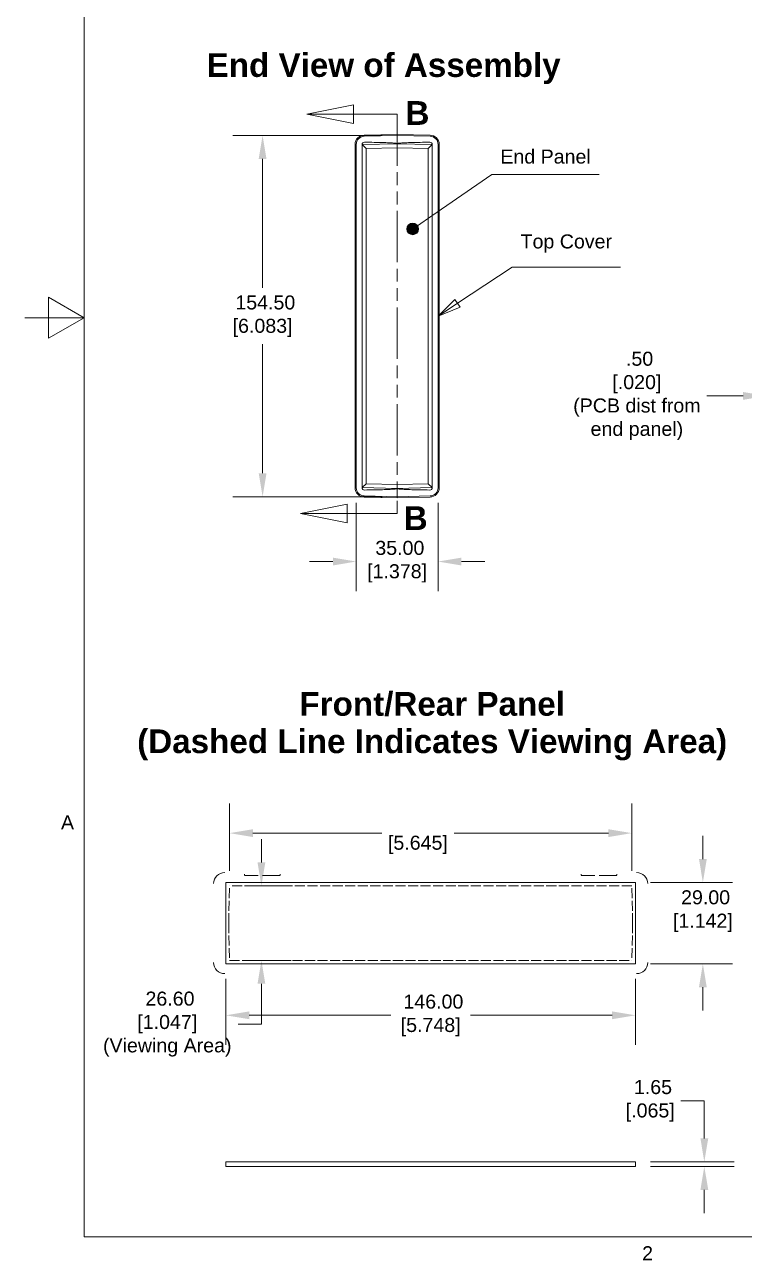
# Model space of a CAD drawing. Header units: millimetres. Extents: x 13 to 1104, y 13 to 850.
# Drawn here: x 13 to 321, y 29 to 557 of the extents above; entities that cross this region are included whole.
import ezdxf

# ---------------------------------------------------------------- set-up
doc = ezdxf.new("R2010")
doc.units = ezdxf.units.MM
doc.header["$LTSCALE"] = 4
doc.linetypes.add('DASHED', pattern=[0.2067, 0.1654, -0.0413])
doc.linetypes.add('DOUBLE_DASH_CHAIN', pattern=[1.2403, 0.6614, -0.0827, 0.1654, -0.0827, 0.1654, -0.0827])
for name, color, linetype, lineweight in [('Border (ANSI)', 7, 'Continuous', 9), ('Dimension (ANSI)', 7, 'Continuous', 9), ('Hidden (ANSI)', 7, 'DASHED', 9), ('Section Line (ANSI)', 7, 'DOUBLE_DASH_CHAIN', 9), ('Symbol (ANSI)', 7, 'Continuous', 9), ('Visible (ANSI)', 7, 'Continuous', 9)]:
    doc.layers.add(name, color=color, linetype=linetype, lineweight=lineweight)
doc.styles.add('Label Text (ANSI)', font='ARIALBD.TTF')
doc.styles.add('Note Text (ANSI)', font='ARIAL.TTF')
doc.dimstyles.new('Default - mm (ANSI)', dxfattribs={"dimscale": 4, "dimtxt": 1.5, "dimasz": 2.5, "dimexe": 3.175, "dimexo": 1.6002, "dimgap": 0.8, "dimtad": 0, "dimtih": 1, "dimtoh": 1, "dimrnd": 1e-08, "dimzin": 4, "dimdsep": 46, "dimtxsty": 'Note Text (ANSI)', "dimcen": 0.09, "dimdle": 10, "dimclrd": 256, "dimclre": 256, "dimclrt": 256, "dimadec": 1, "dimazin": 0, "dimtfac": 2.032, "dimtofl": 0, "dimtmove": 0, "dimatfit": 3, "dimfxl": 0, "dimtolj": 1, "dimtzin": 0, "dimlwd": -1, "dimlwe": -1, "dimarcsym": 0})

# ---------------------------------------------------------------- blocks, each defined once
blk = doc.blocks.new('Borders Default Border')
at = {"layer": 'Border (ANSI)', "flags": 128}
for points in [[(9.65, 9.65), (9.65, 206.25), (269.75, 206.25), (269.75, 9.65), (9.65, 9.65)], [(3.3, 107.95), (9.65, 107.95), (5.84, 110.15), (5.84, 105.75), (9.65, 107.95)]]:
    blk.add_lwpolyline(points, dxfattribs=at)
at = {"layer": 'Border (ANSI)', "char_height": 1.5, "attachment_point": 7, "style": 'Note Text (ANSI)'}
for s, insert in [('A', (7.18, 53.22)), ('2', (69.33, 7.14))]:
    blk.add_mtext(s, dxfattribs=dict(at, insert=insert))
blk = doc.blocks.new('2dTransSection1')
at = {"layer": 'Section Line (ANSI)', "linetype": 'Continuous'}
for p, q in [((38.46, 130.72), (33.46, 129.72)), ((38.46, 129.72), (33.46, 129.72)), ((33.46, 129.72), (38.46, 128.72)), ((38.46, 128.72), (38.46, 130.72)), ((43.13, 129.72), (38.46, 129.72)), ((43.13, 129.72), (43.13, 128.36)), ((37.79, 88), (32.79, 87)), ((37.79, 86), (37.79, 88)), ((43.13, 88.37), (43.13, 87)), ((37.79, 87), (32.79, 87)), ((32.79, 87), (37.79, 86)), ((43.13, 87), (37.79, 87))]:
    blk.add_line(p, q, dxfattribs=at)
at = {"layer": 'Section Line (ANSI)', "linetype": 'DOUBLE_DASH_CHAIN', "ltscale": 2.083753}
blk.add_line((43.13, 129.72), (43.13, 87), dxfattribs=at)
at = {"layer": 'Section Line (ANSI)', "linetype": 'Continuous', "flags": 128}
for points in [[(38.46, 130.72), (33.46, 129.72), (38.46, 128.72), (38.46, 130.72)], [(37.79, 88), (32.79, 87), (37.79, 86), (37.79, 88)]]:
    blk.add_lwpolyline(points, dxfattribs=at)
at = {"layer": 'Section Line (ANSI)'}
for points in [[(38.46, 130.72), (33.46, 129.72), (38.46, 128.72), (38.46, 130.72)], [(37.79, 88), (32.79, 87), (37.79, 86), (37.79, 88)]]:
    blk.add_solid(points, dxfattribs=at)
at = {"layer": 'Section Line (ANSI)', "char_height": 2.54, "attachment_point": 7, "style": 'Label Text (ANSI)'}
for insert in [(44.02, 128.57), (43.83, 85.24)]:
    blk.add_mtext('B', dxfattribs=dict(at, insert=insert))
blk = doc.blocks.new('*D7')
at = {"layer": 'Defpoints', "color": 0}
for p in [(100.82, 211.29), (100.82, 188.74), (272.89, 188.74)]:
    blk.add_point(p, dxfattribs=at)
at = {"layer": 'Dimension (ANSI)'}
for p, q in [((100.82, 195.14), (100.82, 223.99)), ((272.89, 195.14), (272.89, 223.99)), ((110.82, 211.29), (165.94, 211.29)), ((262.89, 211.29), (196.86, 211.29))]:
    blk.add_line(p, q, dxfattribs=at)
for points in [[(110.82, 212.96), (110.82, 209.62), (100.82, 211.29)], [(262.89, 212.96), (262.89, 209.62), (272.89, 211.29)]]:
    blk.add_solid(points, dxfattribs=at)
at = {"layer": 'Dimension (ANSI)', "insert": (181.4, 211.29), "char_height": 6, "attachment_point": 5, "style": 'Note Text (ANSI)'}
blk.add_mtext('\\A1; \\P[5.645]', dxfattribs=at)
blk = doc.blocks.new('*D8')
at = {"layer": 'Defpoints', "color": 0}
for p in [(100.82, 188.74), (100.82, 156.82), (114.47, 156.82)]:
    blk.add_point(p, dxfattribs=at)
at = {"layer": 'Dimension (ANSI)'}
for p, q in [((114.47, 198.74), (114.47, 208.74)), ((107.22, 188.74), (127.17, 188.74)), ((107.22, 156.82), (127.17, 156.82)), ((114.47, 146.82), (114.47, 129.54)), ((114.47, 129.54), (104.47, 129.54))]:
    blk.add_line(p, q, dxfattribs=at)
for points in [[(112.8, 198.74), (116.13, 198.74), (114.47, 188.74)], [(112.8, 146.82), (116.13, 146.82), (114.47, 156.82)]]:
    blk.add_solid(points, dxfattribs=at)
at = {"layer": 'Dimension (ANSI)', "insert": (74.19, 143.49), "char_height": 6, "attachment_point": 2, "style": 'Note Text (ANSI)'}
blk.add_mtext('\\A1; 26.60\\P[1.047]{\\P(Viewing Area)}', dxfattribs=at)
blk = doc.blocks.new('*D9')
at = {"layer": 'Defpoints', "color": 0}
for p in [(274.46, 190.18), (274.46, 155.38), (303.3, 155.38)]:
    blk.add_point(p, dxfattribs=at)
at = {"layer": 'Dimension (ANSI)'}
for p, q in [((303.3, 200.18), (303.3, 210.18)), ((280.86, 190.18), (316, 190.18)), ((280.86, 155.38), (316, 155.38)), ((303.3, 145.38), (303.3, 135.38))]:
    blk.add_line(p, q, dxfattribs=at)
for points in [[(301.64, 200.18), (304.97, 200.18), (303.3, 190.18)], [(301.64, 145.38), (304.97, 145.38), (303.3, 155.38)]]:
    blk.add_solid(points, dxfattribs=at)
at = {"layer": 'Dimension (ANSI)', "insert": (303.3, 186.83), "char_height": 6, "attachment_point": 2, "style": 'Note Text (ANSI)'}
blk.add_mtext('\\A1; 29.00\\P[1.142]', dxfattribs=at)
blk = doc.blocks.new('*D10')
at = {"layer": 'Defpoints', "color": 0}
for p in [(274.46, 70.66), (274.46, 68.68), (303.92, 68.68)]:
    blk.add_point(p, dxfattribs=at)
at = {"layer": 'Dimension (ANSI)'}
for p, q in [((293.92, 96.79), (303.92, 96.79)), ((303.92, 96.79), (303.92, 90.66)), ((303.92, 80.66), (303.92, 90.66)), ((280.86, 70.66), (316.62, 70.66)), ((280.86, 68.68), (316.62, 68.68)), ((303.92, 58.68), (303.92, 48.68))]:
    blk.add_line(p, q, dxfattribs=at)
for points in [[(302.26, 80.66), (305.59, 80.66), (303.92, 70.66)], [(302.26, 58.68), (305.59, 58.68), (303.92, 68.68)]]:
    blk.add_solid(points, dxfattribs=at)
at = {"layer": 'Dimension (ANSI)', "insert": (280.79, 105.65), "char_height": 6, "attachment_point": 2, "style": 'Note Text (ANSI)'}
blk.add_mtext('\\A1; 1.65\\P[.065]', dxfattribs=at)
blk = doc.blocks.new('*D27')
at = {"layer": 'Defpoints', "color": 0}
for p in [(155.01, 359.04), (190.01, 359.04), (190.01, 327.47)]:
    blk.add_point(p, dxfattribs=at)
at = {"layer": 'Dimension (ANSI)'}
for p, q in [((155.01, 352.64), (155.01, 314.77)), ((190.01, 352.64), (190.01, 314.77)), ((145.01, 327.47), (135.01, 327.47)), ((200.01, 327.47), (210.01, 327.47))]:
    blk.add_line(p, q, dxfattribs=at)
for points in [[(145.01, 329.13), (145.01, 325.8), (155.01, 327.47)], [(200.01, 329.13), (200.01, 325.8), (190.01, 327.47)]]:
    blk.add_solid(points, dxfattribs=at)
at = {"layer": 'Dimension (ANSI)', "insert": (172.51, 336.32), "char_height": 6, "attachment_point": 2, "style": 'Note Text (ANSI)'}
blk.add_mtext('\\A1; 35.00\\P[1.378]', dxfattribs=at)
blk = doc.blocks.new('*D28')
at = {"layer": 'Defpoints', "color": 0}
for p in [(172.51, 509.72), (114.96, 355.22), (172.51, 355.22)]:
    blk.add_point(p, dxfattribs=at)
at = {"layer": 'Dimension (ANSI)'}
for p, q in [((166.11, 509.72), (102.26, 509.72)), ((114.96, 499.72), (114.96, 444.52)), ((114.96, 365.22), (114.96, 420.41)), ((166.11, 355.22), (102.26, 355.22))]:
    blk.add_line(p, q, dxfattribs=at)
for points in [[(113.3, 499.72), (116.63, 499.72), (114.96, 509.72)], [(113.3, 365.22), (116.63, 365.22), (114.96, 355.22)]]:
    blk.add_solid(points, dxfattribs=at)
at = {"layer": 'Dimension (ANSI)', "insert": (114.96, 441.32), "char_height": 6, "attachment_point": 2, "style": 'Note Text (ANSI)'}
blk.add_mtext('\\A1; 154.50\\P[6.083]', dxfattribs=at)
blk = doc.blocks.new('*D30')
at = {"layer": 'Defpoints', "color": 0}
for p in [(330.5, 503.72), (331, 491), (330.5, 398.33)]:
    blk.add_point(p, dxfattribs=at)
at = {"layer": 'Dimension (ANSI)'}
for p, q in [((330.5, 497.32), (330.5, 385.63)), ((320.5, 398.33), (304.99, 398.33)), ((341, 398.33), (351, 398.33))]:
    blk.add_line(p, q, dxfattribs=at)
for points in [[(320.5, 399.99), (320.5, 396.66), (330.5, 398.33)], [(341, 399.99), (341, 396.66), (331, 398.33)]]:
    blk.add_solid(points, dxfattribs=at)
at = {"layer": 'Dimension (ANSI)', "insert": (275.07, 398.33), "char_height": 6, "attachment_point": 5, "style": 'Note Text (ANSI)'}
blk.add_mtext('\\A1; .50\\P[.020]{\\P(PCB dist from \\Pend panel)}', dxfattribs=at)
blk = doc.blocks.new('*D33')
at = {"layer": 'Defpoints', "color": 0}
for p in [(99.26, 155.38), (274.46, 155.38), (99.26, 133.35)]:
    blk.add_point(p, dxfattribs=at)
at = {"layer": 'Dimension (ANSI)'}
for p, q in [((99.26, 148.98), (99.26, 120.65)), ((274.46, 148.98), (274.46, 120.65)), ((109.26, 133.35), (169.87, 133.35)), ((264.46, 133.35), (203.84, 133.35))]:
    blk.add_line(p, q, dxfattribs=at)
for points in [[(109.26, 135.01), (109.26, 131.68), (99.26, 133.35)], [(264.46, 135.01), (264.46, 131.68), (274.46, 133.35)]]:
    blk.add_solid(points, dxfattribs=at)
at = {"layer": 'Dimension (ANSI)', "insert": (186.86, 142.21), "char_height": 6, "attachment_point": 2, "style": 'Note Text (ANSI)'}
blk.add_mtext('\\A1; 146.00\\P[5.748]', dxfattribs=at)
blk = doc.blocks.new('Balloon4')
at = {"layer": 'Symbol (ANSI)'}
for p, q in [((49.59, 109.5), (55.43, 113.36)), ((55.43, 113.36), (67.02, 113.36)), ((49.31, 109.91), (47.5, 108.12)), ((49.86, 109.08), (49.31, 109.91)), ((49.59, 109.5), (47.5, 108.12)), ((47.5, 108.12), (49.86, 109.08))]:
    blk.add_line(p, q, dxfattribs=at)
at = {"layer": 'Symbol (ANSI)', "flags": 128}
blk.add_lwpolyline([(49.31, 109.91), (47.5, 108.12), (49.86, 109.08), (49.31, 109.91)], dxfattribs=at)
at = {"layer": 'Symbol (ANSI)'}
blk.add_solid([(49.31, 109.91), (47.5, 108.12), (49.86, 109.08), (49.31, 109.91)], dxfattribs=at)
at = {"layer": 'Symbol (ANSI)', "insert": (61.22, 115.88), "char_height": 1.5, "attachment_point": 5, "style": 'Note Text (ANSI)'}
blk.add_mtext('Top Cover', dxfattribs=at)
blk = doc.blocks.new('Balloon6')
at = {"layer": 'Symbol (ANSI)'}
h = blk.add_hatch(color=256, dxfattribs=at)
edge = h.paths.add_edge_path(flags=0)
edge.add_arc((44.79, 117.44), 0.622, 0, 360)
for p, q in [((46.84, 118.85), (53.27, 123.26)), ((53.27, 123.26), (64.74, 123.26)), ((46.84, 118.85), (45.3, 117.79))]:
    blk.add_line(p, q, dxfattribs=at)
blk.add_circle((44.79, 117.44), 0.622, dxfattribs=at)
at = {"layer": 'Symbol (ANSI)', "insert": (59, 125.17), "char_height": 1.5, "attachment_point": 5, "style": 'Note Text (ANSI)'}
blk.add_mtext('End Panel', dxfattribs=at)

msp = doc.modelspace()

# ---------------------------------------------------------------- linework, layer by layer
at = {"layer": 'Hidden (ANSI)', "ltscale": 0.285604}
for p, q in [((107.236, 193.778), (107.236, 193.178)), ((122.476, 193.778), (122.476, 193.178)), ((251.236, 193.778), (251.236, 193.178)), ((266.476, 193.778), (266.476, 193.178))]:
    msp.add_line(p, q, dxfattribs=at)
at = {"layer": 'Hidden (ANSI)', "ltscale": 11.399002}
for p, q in [((122.476, 193.178), (107.236, 193.178)), ((266.476, 193.178), (251.236, 193.178))]:
    msp.add_line(p, q, dxfattribs=at)
at = {"layer": 'Hidden (ANSI)', "linetype": 'Continuous'}
for p, q in [((99.256, 190.178), (274.456, 190.178)), ((99.256, 155.378), (99.256, 190.178)), ((274.456, 190.178), (274.456, 155.378)), ((274.456, 155.378), (99.256, 155.378))]:
    msp.add_line(p, q, dxfattribs=at)
at = {"layer": 'Visible (ANSI)'}
for p, q in [((172.515, 510.217), (158.424, 509.895)), ((172.515, 509.717), (158.435, 509.396)), ((172.515, 510.217), (172.515, 509.717)), ((172.515, 509.717), (172.526, 510.217)), ((172.515, 509.717), (172.515, 506.217)), ((186.595, 509.396), (172.515, 509.717)), ((172.515, 506.217), (172.515, 509.717)), ((186.606, 509.895), (172.526, 510.217)), ((154.515, 505.897), (154.515, 359.038)), ((155.015, 505.897), (155.015, 359.038)), ((172.515, 506.166), (157.515, 505.823)), ((157.515, 505.823), (157.515, 505.897)), ((157.515, 359.111), (157.515, 505.823)), ((157.515, 505.823), (159.215, 504.162)), ((172.515, 504.466), (159.215, 504.162)), ((159.215, 504.162), (159.215, 360.773)), ((172.515, 506.217), (172.515, 506.166)), ((172.515, 506.166), (172.515, 506.217)), ((172.515, 506.166), (172.515, 504.466)), ((187.515, 505.823), (172.515, 506.166)), ((172.515, 504.466), (172.515, 506.166)), ((172.515, 504.466), (185.815, 504.162)), ((185.815, 504.162), (187.515, 505.823)), ((185.815, 360.773), (185.815, 504.162)), ((187.515, 505.897), (187.515, 505.823)), ((187.515, 505.823), (187.515, 359.111)), ((190.015, 359.038), (190.015, 505.897)), ((190.515, 359.038), (190.515, 505.897)), ((159.215, 360.773), (157.515, 359.111)), ((172.515, 360.469), (159.215, 360.773)), ((172.515, 360.469), (185.815, 360.773)), ((172.515, 360.469), (172.515, 358.769)), ((172.515, 358.769), (172.515, 360.469)), ((187.515, 359.111), (185.815, 360.773)), ((157.515, 359.111), (172.515, 358.769)), ((157.515, 359.038), (157.515, 359.111)), ((158.424, 355.04), (172.504, 354.718)), ((158.435, 355.539), (172.515, 355.217)), ((172.515, 355.217), (172.504, 354.718)), ((172.515, 358.769), (187.515, 359.111)), ((172.515, 358.769), (172.515, 358.718)), ((172.515, 358.718), (172.515, 358.769)), ((172.515, 358.718), (172.515, 355.217)), ((172.515, 355.217), (172.515, 358.718)), ((172.515, 355.217), (186.595, 355.539)), ((172.515, 354.717), (172.515, 355.217)), ((172.515, 354.717), (186.606, 355.04)), ((187.515, 359.111), (187.515, 359.038)), ((274.456, 70.656), (99.256, 70.656)), ((99.256, 68.676), (99.256, 70.656)), ((274.456, 70.656), (274.456, 68.676)), ((99.256, 68.676), (274.456, 68.676))]:
    msp.add_line(p, q, dxfattribs=at)
at = {"layer": 'Visible (ANSI)', "linetype": 'DASHED', "ltscale": 6.436127}
for p, q in [((100.457, 172.778), (100.822, 188.738)), ((273.255, 172.778), (272.89, 188.738)), ((100.457, 172.778), (100.822, 156.818)), ((273.255, 172.778), (272.89, 156.818))]:
    msp.add_line(p, q, dxfattribs=at)
at = {"layer": 'Visible (ANSI)', "linetype": 'DASHED', "ltscale": 6.503527}
for p, q in [((272.89, 188.738), (100.822, 188.738)), ((100.822, 156.818), (272.89, 156.818))]:
    msp.add_line(p, q, dxfattribs=at)
at = {"layer": 'Visible (ANSI)', "flags": 128}
for points in [[(158.493, 506.864), (159.617, 506.851), (160.696, 506.836), (161.73, 506.821), (162.719, 506.804), (163.662, 506.786), (164.56, 506.767), (165.411, 506.746), (166.215, 506.725), (166.972, 506.702), (167.682, 506.678), (168.343, 506.653), (168.958, 506.626), (169.523, 506.599), (170.041, 506.57), (170.51, 506.54), (170.93, 506.509), (171.301, 506.476), (171.622, 506.443), (171.895, 506.408), (172.118, 506.372), (172.292, 506.335), (172.416, 506.297), (172.49, 506.257), (172.515, 506.217)], [(172.515, 506.217), (172.54, 506.257), (172.614, 506.297), (172.738, 506.335), (172.912, 506.372), (173.135, 506.408), (173.408, 506.443), (173.729, 506.476), (174.1, 506.509), (174.52, 506.54), (174.989, 506.57), (175.507, 506.599), (176.072, 506.626), (176.686, 506.653), (177.348, 506.678), (178.058, 506.702), (178.815, 506.725), (179.619, 506.746), (180.47, 506.767), (181.367, 506.786), (182.311, 506.804), (183.3, 506.821), (184.334, 506.836), (185.413, 506.851), (186.537, 506.864)], [(172.515, 358.718), (172.49, 358.678), (172.416, 358.638), (172.292, 358.6), (172.118, 358.563), (171.895, 358.527), (171.622, 358.492), (171.301, 358.459), (170.93, 358.426), (170.51, 358.395), (170.041, 358.365), (169.523, 358.336), (168.958, 358.309), (168.343, 358.282), (167.682, 358.257), (166.972, 358.233), (166.215, 358.21), (165.411, 358.189), (164.56, 358.168), (163.662, 358.149), (162.719, 358.131), (161.73, 358.114), (160.696, 358.099), (159.617, 358.084), (158.493, 358.071)], [(186.537, 358.071), (185.413, 358.084), (184.334, 358.099), (183.3, 358.114), (182.311, 358.131), (181.367, 358.149), (180.47, 358.168), (179.619, 358.189), (178.815, 358.21), (178.058, 358.233), (177.348, 358.257), (176.686, 358.282), (176.072, 358.309), (175.507, 358.336), (174.989, 358.365), (174.52, 358.395), (174.1, 358.426), (173.729, 358.459), (173.408, 358.492), (173.135, 358.527), (172.912, 358.563), (172.738, 358.6), (172.614, 358.638), (172.54, 358.678), (172.515, 358.718)]]:
    msp.add_lwpolyline(points, dxfattribs=at)
at = {"layer": 'Visible (ANSI)'}
for centre, radius, start, end in [((158.515, 505.897), 4, 91.30939, 180), ((158.515, 505.897), 3.5, 91.30939, 180), ((186.515, 505.897), 3.5, 0, 88.69061), ((186.515, 505.897), 4, 0, 88.69061), ((158.515, 359.038), 4, 180, 268.69061), ((158.515, 359.038), 3.5, 180, 268.69061), ((186.515, 359.038), 3.5, 271.30939, 0), ((186.515, 359.038), 4, 271.30939, 0), ((98.741, 189.578), 4.8, 90, 178.69061), ((274.971, 189.578), 4.8, 1.30939, 90), ((98.741, 155.978), 4.8, 181.30939, 270), ((274.971, 155.978), 4.8, 270, 358.69061)]:
    msp.add_arc(centre, radius, start, end, dxfattribs=at)
for centre, major_axis, start_param, end_param in [((158.482, 505.897), (0, 0.967), 6.2722201, 7.8539816), ((186.548, 505.897), (0, 0.967), 4.712389, 6.2941505), ((158.482, 359.038), (0, -0.967), 4.712389, 6.2941505), ((186.548, 359.038), (0, -0.967), 6.2722201, 7.8539816)]:
    msp.add_ellipse(centre, major_axis=major_axis, ratio=0.9999527, start_param=start_param, end_param=end_param, dxfattribs=at)

# ---------------------------------------------------------------- block references
at = {"xscale": 4, "yscale": 4, "zscale": 4}
msp.add_blockref('Borders Default Border', (0, 0), dxfattribs=at)
at = {"layer": 'Section Line (ANSI)', "xscale": 4, "yscale": 4, "zscale": 4}
msp.add_blockref('2dTransSection1', (0, 0), dxfattribs=at)
at = {"layer": 'Symbol (ANSI)', "xscale": 4, "yscale": 4, "zscale": 4}
for name in ['Balloon6', 'Balloon4']:
    msp.add_blockref(name, (0, 0), dxfattribs=at)

# ---------------------------------------------------------------- texts
at = {"layer": 'Symbol (ANSI)', "insert": (166.746, 544.955), "char_height": 10.16, "width": 173.42685, "attachment_point": 2, "style": 'Label Text (ANSI)'}
msp.add_mtext('{\\fArial|b1|i0;End View of Assembly}', dxfattribs=at)
at = {"layer": 'Symbol (ANSI)', "insert": (187.504, 271.661), "char_height": 10.16, "width": 265.65003, "attachment_point": 2, "line_spacing_factor": 0.944221, "style": 'Label Text (ANSI)'}
msp.add_mtext('{\\fArial|b1|i0;Front/Rear Panel\\P(Dashed Line Indicates Viewing Area)}', dxfattribs=at)

# ---------------------------------------------------------------- dimensions: what is measured, and where the dimension line sits
at = {"layer": 'Dimension (ANSI)'}
for base, p1, p2, angle, text, override, picture, middle in [((114.963, 355.217), (172.515, 509.717), (172.515, 355.217), 90, ' <>\\X[6.083]', {"dimdec": 2, "dimpost": '\\X', "dimtp": 0, "dimtm": 0, "dimtdec": 2, "dimatfit": 1, "dimtvp": -0.25}, '*D28', (114.963, 432.467)), ((330.505, 398.327), (331.005, 491.002), (330.505, 503.716), 180, ' <>\\X[.020]{\\P(PCB dist from \\Pend panel)}', {"dimtih": 0, "dimtoh": 0, "dimdec": 2, "dimpost": '\\X', "dimse1": 1, "dimtp": 0, "dimtm": 0, "dimtdec": 2, "dimatfit": 1}, '*D30', (275.07, 398.327)), ((190.015, 327.468), (155.015, 359.038), (190.015, 359.038), 180, ' <>\\X[1.378]', {"dimtih": 0, "dimtoh": 0, "dimdec": 2, "dimpost": '\\X', "dimtp": 0, "dimtm": 0, "dimtdec": 2, "dimatfit": 1, "dimtvp": -0.25}, '*D27', (172.515, 327.468)), ((100.822, 211.289), (272.89, 188.738), (100.822, 188.738), 180, ' \\X[5.645]', {"dimtih": 0, "dimtoh": 0, "dimdec": 2, "dimlfac": 0.833333, "dimpost": '\\X', "dimtp": 0, "dimtm": 0, "dimtdec": 2, "dimatfit": 1}, '*D7', (181.4, 211.289)), ((114.467, 156.818), (100.822, 188.738), (100.822, 156.818), 90, ' <>\\X[1.047]{\\P(Viewing Area)}', {"dimdec": 2, "dimlfac": 0.833333, "dimpost": '\\X', "dimtp": 0, "dimtm": 0, "dimtdec": 2, "dimatfit": 1, "dimtvp": -0.333333}, '*D8', (74.187, 129.536)), ((303.303, 155.378), (274.456, 190.178), (274.456, 155.378), 90, ' <>\\X[1.142]', {"dimdec": 2, "dimlfac": 0.833333, "dimpost": '\\X', "dimtp": 0, "dimtm": 0, "dimtdec": 2, "dimatfit": 1, "dimtvp": -0.25}, '*D9', (303.303, 177.968)), ((99.256, 133.348), (274.456, 155.378), (99.256, 155.378), 180, ' <>\\X[5.748]', {"dimtih": 0, "dimtoh": 0, "dimdec": 2, "dimlfac": 0.833333, "dimpost": '\\X', "dimtp": 0, "dimtm": 0, "dimtdec": 2, "dimatfit": 1, "dimtvp": -0.25}, '*D33', (186.856, 133.348)), ((303.923, 68.676), (274.456, 70.656), (274.456, 68.676), 90, ' <>\\X[.065]', {"dimdec": 2, "dimlfac": 0.833333, "dimpost": '\\X', "dimtp": 0, "dimtm": 0, "dimtdec": 2, "dimtmove": 1, "dimatfit": 1, "dimtvp": -0.25}, '*D10', (303.45, 96.794))]:
    dim = msp.add_linear_dim(base=base, p1=p1, p2=p2, angle=angle, text=text, dimstyle='Default - mm (ANSI)', override=override, dxfattribs=at)
    dim.commit()
    dim.dimension.update_dxf_attribs({"geometry": picture, "text_midpoint": middle, "dimtype": 160})

doc.saveas('drawing.dxf')
